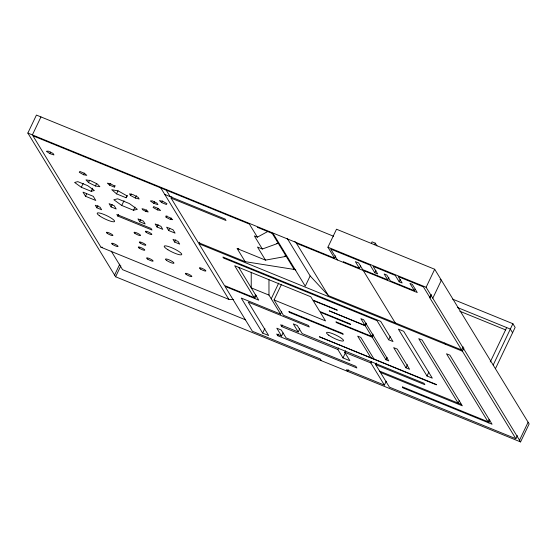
<?xml version="1.0" encoding="UTF-8"?>
<svg xmlns="http://www.w3.org/2000/svg" width="557" height="557" viewBox="0 0 557 557"><rect width="100%" height="100%" fill="white"/><g stroke="black" fill="none" stroke-linecap="round" stroke-linejoin="round"><path stroke-width="0.84" d="M335.725 255.823L334.604 258.17L327.92 247.217L336.505 229.226L434.697 269.268L529.15 423.933L520.565 441.924L115.619 276.78L27.85 133.067L36.435 115.076L333.546 236.245M32.383 134.919L40.96 116.928M49.852 153.621L46.377 151.281L48.355 151.163L53.047 153.426L53.973 154.943L49.852 153.621L50.596 152.054M83.585 174.731L86.788 175.364L84.476 173.338L79.839 171.445L79.282 172.308L83.585 174.731L84.33 173.164M81.322 187.291L74.617 182.459L77.792 181.638L87.672 185.655L94.377 190.487L91.202 191.309L81.322 187.291L83.188 183.378M88.486 182.564L85.987 179.869L90.429 180.607L97.371 184.026L99.87 186.72L95.428 185.982L88.486 182.564L89.607 180.217M85.52 196.28L83 192.144L93.27 196.336L95.797 200.471L85.52 196.28L86.641 193.933M91.202 191.309L92.692 188.175M95.428 185.982L96.542 183.636M96.834 207.796L95.282 205.261L100.072 207.211L101.618 209.752L96.834 207.796L97.948 205.449M109.673 185.182L107.362 183.156L110.571 183.796L114.867 186.219L114.31 187.075L109.673 185.182L110.425 183.622M114.31 187.075L115.062 185.509M116.538 193.864L111.769 189.686L118.376 191.002L127.226 195.994L126.091 197.763L116.538 193.864L118.035 190.738M111.087 206.912L109.095 203.653L114.199 205.735L116.19 208.993L111.087 206.912L112.201 204.565M121.746 205.463L113.844 199.74L117.68 198.8L129.426 203.59L137.328 209.314L133.492 210.247L121.746 205.463L123.988 200.771M126.091 197.763L127.212 195.416M117.785 216.067L116.81 214.48L151.024 228.426L151.991 230.02L117.785 216.067L118.53 214.501M130.526 195.472L129.53 193.843L133.339 194.783L138.15 197.359L139.146 198.988L135.33 198.041L130.526 195.472L131.271 193.906M135.33 198.041L136.451 195.695M133.492 210.247L134.982 207.12M139.716 221.77L137.962 218.894L143.386 221.108L145.14 223.984L139.716 221.77L140.83 219.423M114.575 275.067L119.797 264.115M145.725 211.388L148.169 211.994L147.535 210.95L144.451 209.3L142.007 208.694L142.648 209.738L145.725 211.388L146.47 209.822M115.619 276.78L120.841 265.828M153.795 203.312L150.32 200.973L152.298 200.861L156.99 203.124L157.916 204.642L153.795 203.312L154.54 201.752M157.408 209.885L160.611 210.525L158.299 208.499L153.662 206.605L153.112 207.462L157.408 209.885L158.153 208.325M161.746 202.616L159.427 200.59L162.637 201.223L166.933 203.646L166.383 204.51L161.746 202.616L162.491 201.049M157.032 227.005L155.173 223.963L160.917 226.309L162.776 229.352L157.032 227.005L158.146 224.659M295.816 270.103L294.221 269.449L245.164 261.672L198.201 242.518L171.083 198.118L171.828 196.551M166.16 217.334L165.749 216.109L169.808 217.543L172.719 219.653L170.47 219.528L166.16 217.334L166.905 215.775M170.47 219.528L171.215 217.961M168.694 230.542L166.627 227.159L173.011 229.763L175.079 233.139L168.694 230.542L169.815 228.196M174.647 242.058L173.018 239.385L178.059 241.439L179.688 244.112L174.647 242.058L175.768 239.712M255.684 294.514L254.187 297.64L224.457 285.518L198.967 243.771L199.712 242.211M254.709 298.489L256.199 295.363M271.231 298.782L278.688 283.137M281.71 311.76L280.589 314.106L241.251 298.065L262.639 333.086L268.641 335.53L248.22 302.096L309.295 327.008L308.327 325.42L283.422 315.262L274.065 299.938L281.522 284.293M262.639 333.086L264.874 328.386M345.5 350.757L344.755 352.323L349.887 360.72L342.994 357.907L337.862 349.511L281.779 326.639L282.524 325.072M283.088 332.912L281.598 336.038L276.808 328.205L281.278 330.029L286.061 337.862L355.832 366.311L356.856 367.982L277.713 335.711L278.458 334.144M287.175 238.326L310.152 275.945L305.264 286.18L273.285 233.815L257.355 227.319M281.779 326.639L280.644 324.78L298.211 331.944L299.701 328.811M343.941 262.625L343.404 261.755L359.453 268.3L360.574 265.954M371.331 243.388L372.069 241.856L375.321 243.179L376.985 245.902M374.589 244.718L375.321 243.179M337.862 349.511L338.607 347.944M431.522 294.604L430.032 297.737L423.417 286.897L398.255 276.641L402.133 282.991L399.16 281.779L395.282 275.43L373.093 266.378L377.702 273.919L374.77 272.728L375.891 270.382M342.994 357.907L345.605 352.435M372.849 334.068L371.728 336.421L365.239 325.789L329.222 310.848L365.03 325.448L366.151 323.102M365.239 325.789L366.36 323.443M359.453 268.3L355.38 261.637L358.638 262.96L362.704 269.63L387.735 279.837L388.856 277.49M348.355 369.827L347.61 371.387L346.565 369.674L384.386 385.103L386.252 381.19M365.03 325.448L360.88 318.66L363.672 319.795L388.786 360.915L385.994 359.78L372.208 337.201L373.329 334.854M399.16 281.779L400.281 279.433M384.386 385.103L370.871 362.969L371.623 361.409M517.342 435.581L515.852 438.714L389.427 387.157L375.669 364.626L376.414 363.06M388.682 339.784L376.992 320.644L223.559 258.072L222.918 257.028L380.689 321.368L393.019 341.552L388.682 339.784L390.172 336.658M387.735 279.837L384.149 273.96L386.83 275.054L390.415 280.93L414.401 290.712L415.153 289.146M385.994 359.78L387.115 357.434M520.565 441.924L426.112 287.266L434.697 269.268M515.852 438.714L429.656 297.584L430.777 295.238M432.796 298.211L441.381 280.22L440.065 279.684M405.99 367.808L393.66 347.631L397.232 349.086L409.562 369.27L405.99 367.808L407.48 364.682M427.01 376.003L398.387 329.138L403.686 331.297L432.309 378.168L427.01 376.003L428.876 372.097M463.139 346.823L461.642 349.956L328.414 295.621L310.152 275.945M463.904 348.076L462.407 351.209L198.967 243.771M459.247 400.768L458.133 403.115L418.76 338.656L422.136 340.028L462.317 405.823L380.438 372.431M490.257 361.98L506.668 327.572M493.182 365.044L512.893 323.721L452.702 299.172M495.431 368.72L515.141 327.398L512.893 323.721M488.029 421.767L446.512 353.792L449.882 355.164L492.068 424.239L403.038 387.93L402.363 386.837L488.029 421.767L489.143 419.421M488.698 422.867L489.819 420.521M519.521 440.211L528.106 422.22M276.571 243.569L278.228 243.263L262.354 249.021L254.354 235.924L257.369 237.157L267.959 231.406M245.164 261.672L237.171 248.582L265.48 260.126L286.221 256.359L284.53 256.088M257.369 237.157L249.376 224.06L32.912 135.79L100.977 247.238L102.579 247.273M100.977 247.238L228.857 299.387L233.648 299.492M237.171 248.582L238.862 248.847M327.92 247.217L426.112 287.266M457.61 307.568L510.344 329.076L512.586 332.752M27.85 133.067L334.604 258.17M294.66 241.348L296.428 243.249L417.27 292.529L412.284 284.369L409.952 283.416L414.401 290.712M429.656 297.584L430.032 297.737M459.852 311.245L505.7 329.939M164.761 194.442L225.139 219.061L226.031 220.523L171.083 198.118M262.354 249.021L257.487 247.036L265.48 260.126M371.728 336.421L335.927 321.814L336.407 322.6L372.208 337.201M280.589 314.106L268.982 295.099L251.242 287.865L251.221 272.241M274.065 299.938L325.539 320.929L320.212 312.205L350.659 324.62L350.207 323.882L319.767 311.467L313.041 300.46L337.291 310.346L337.006 309.873L312.749 299.986L310.778 296.756L234.699 265.731L254.187 297.64M375.669 364.626L424.873 384.692L424.023 383.3L302.166 333.559L297.257 325.511L293.295 323.896L298.211 331.944M344.755 352.323L370.871 362.969M379.623 371.101L461.502 404.493M245.609 319.85L122.561 269.665L111.233 251.123M281.598 336.038L276.69 334.04L277.713 335.711M444.709 343.049L445.475 344.303M374.77 272.728L370.168 265.181L330.747 249.111L337.361 259.945M363.241 270.493L395.219 322.865M374.012 359.049L360.79 337.403L357.691 336.136L370.913 357.782M296.428 243.249L328.414 295.621M271.565 232.353L294.221 269.449M321.285 360.651L320.233 358.938L252.405 331.276L224.979 286.368L258.733 300.132L238.723 267.367M166.216 190.146L170.184 196.656M160.792 187.939L228.857 299.387M268.961 279.705L268.982 295.099M342.687 333.469L288.818 311.502L289.341 312.359L343.209 334.325L342.687 333.469M436.096 384.365L319.37 336.762L436.389 384.852L436.096 384.365M112.389 244.286A3.593 0.696 25.5 0 0 117.917 246.542A3.593 0.696 25.5 0 0 114.192 243.848A3.593 0.696 25.5 0 0 112.389 244.286M186.17 274.378A3.593 0.696 25.5 0 0 191.699 276.627A3.593 0.696 25.5 0 0 187.981 273.933A3.593 0.696 25.5 0 0 186.17 274.378M139.104 248.004A3.593 0.696 25.5 0 0 144.632 250.26A3.593 0.696 25.5 0 0 140.914 247.566A3.593 0.696 25.5 0 0 139.104 248.004M166.536 260.342A4.7 0.912 25.5 0 0 173.77 263.294A4.7 0.912 25.5 0 0 168.896 259.764A4.7 0.912 25.5 0 0 166.536 260.342M107.236 233.32A3.593 0.696 25.5 0 0 112.765 235.576A3.593 0.696 25.5 0 0 109.047 232.882A3.593 0.696 25.5 0 0 107.236 233.32M147.772 259.165A3.593 0.696 25.5 0 0 153.064 261.115A3.593 0.696 25.5 0 0 148.74 258.288A3.593 0.696 25.5 0 0 147.772 259.165M200.673 269.135A3.593 0.696 25.5 0 0 205.846 270.967A3.593 0.696 25.5 0 0 201.328 268.112A3.593 0.696 25.5 0 0 200.673 269.135M140.127 242.991A3.593 0.696 25.5 0 0 145.655 245.247A3.593 0.696 25.5 0 0 141.938 242.553A3.593 0.696 25.5 0 0 140.127 242.991M167.894 249.738A9.692 1.88 25.5 0 0 181.742 254.549A9.692 1.88 25.5 0 0 169.356 246.821A9.692 1.88 25.5 0 0 167.894 249.738M99.348 215.705A9.622 1.866 25.5 0 0 114.157 221.749A9.622 1.866 25.5 0 0 104.187 214.529A9.622 1.866 25.5 0 0 99.348 215.705M134.864 233.299A3.593 0.696 25.5 0 0 140.392 235.555A3.593 0.696 25.5 0 0 136.667 232.861A3.593 0.696 25.5 0 0 134.864 233.299M146.178 232.276A3.593 0.696 25.5 0 0 151.706 234.525A3.593 0.696 25.5 0 0 147.981 231.837A3.593 0.696 25.5 0 0 146.178 232.276M328.714 335.175A9.406 1.824 25.5 0 0 343.147 341.009A9.406 1.824 25.5 0 0 333.232 333.908A9.406 1.824 25.5 0 0 328.714 335.175"/></g></svg>
